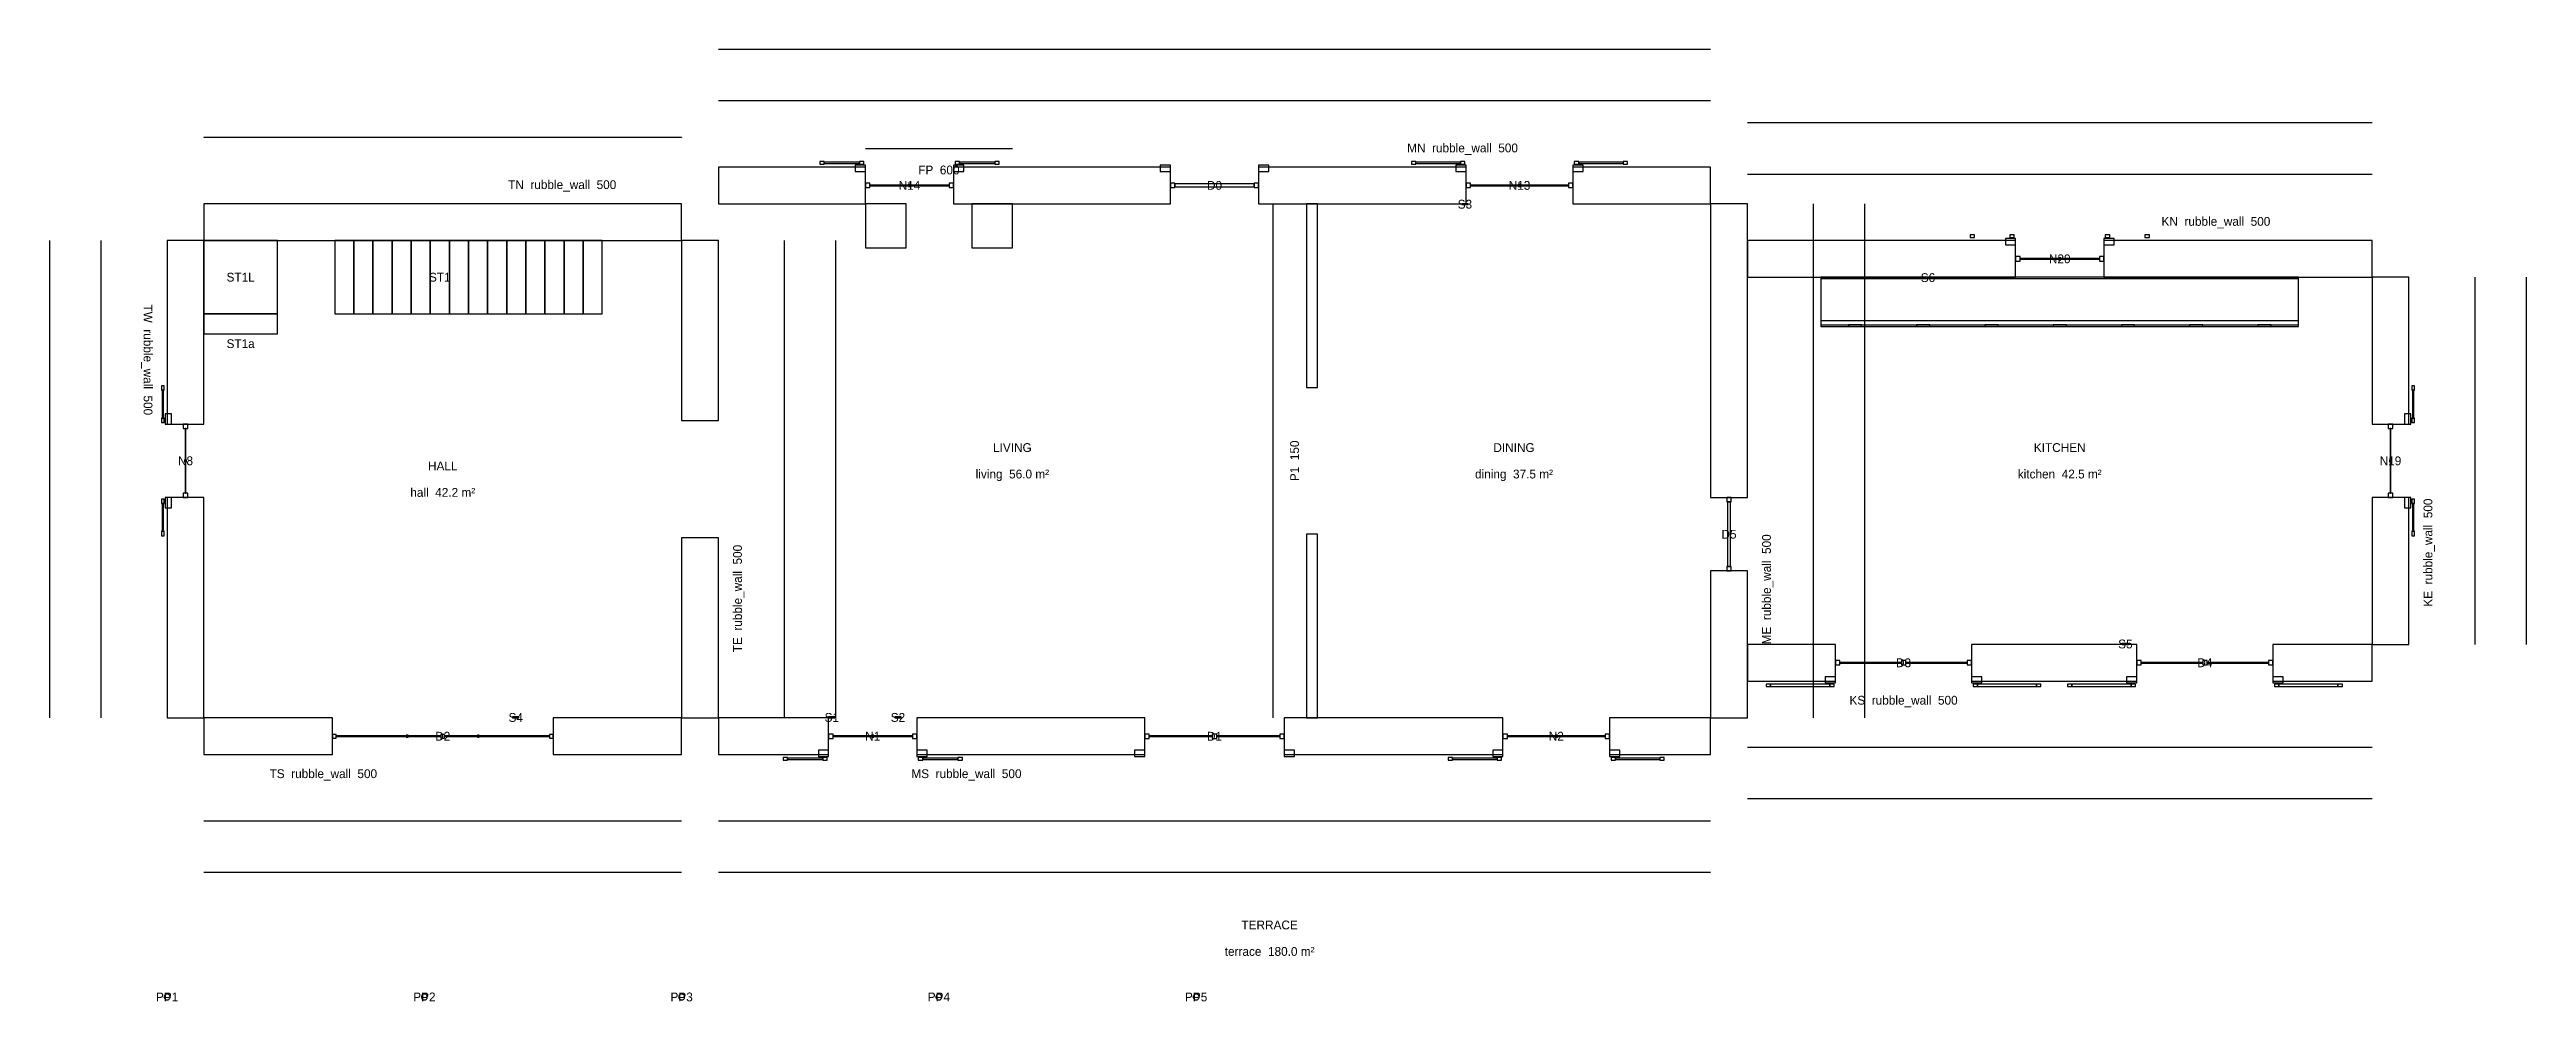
# Model space of a CAD drawing. Header units: millimetres. Extents: x -1600 to 32100, y -3362 to 9600.
import ezdxf
from ezdxf.enums import TextEntityAlignment as Align

# ---------------------------------------------------------------- set-up
doc = ezdxf.new("R2010")
doc.units = ezdxf.units.MM
for name, color, linetype in [('BELOW', 9, 'Continuous'), ('DIMS', 3, 'Continuous'), ('JOINERY', 8, 'Continuous'), ('OPENINGS', 4, 'Continuous'), ('TEXT', 2, 'Continuous'), ('WALLS', 7, 'Continuous')]:
    doc.layers.add(name, color=color, linetype=linetype)
doc.styles.add('OpenSansCondensed-Light', font='OpenSansCondensed-Light.ttf')
doc.dimstyles.new('EZDXF', dxfattribs={"dimtxt": 0.25, "dimasz": 0.175, "dimexe": 0.375, "dimexo": 0.125, "dimgap": 0.1, "dimtad": 1, "dimlfac": 100, "dimzin": 12, "dimdsep": 46, "dimtxsty": 'OpenSansCondensed-Light', "dimblk": 'ARCHTICK', "dimcen": 2.5, "dimazin": 3, "dimtfac": 0.5, "dimtmove": 2, "dimatfit": 3})

# ---------------------------------------------------------------- blocks, each defined once
blk = doc.blocks.new('_ARCHTICK')
at = {"color": 0, "linetype": 'BYBLOCK', "const_width": 0.15}
blk.add_lwpolyline([(-0.5, -0.5), (0.5, 0.5)], dxfattribs=at)

msp = doc.modelspace()

# ---------------------------------------------------------------- linework, layer by layer
at = {"layer": 'BELOW'}
for points in [[(17614, 7488), (17700, 7488), (17700, 7500), (17614, 7500)], [(500, 7000), (500, 6000), (1500, 6000), (1500, 7000)], [(22500, 5850), (29000, 5850), (29000, 6500), (22500, 6500)], [(22500, 5910), (29000, 5910), (29000, 6500), (22500, 6500)], [(22500, 5830), (29000, 5830), (29000, 6500), (22500, 6500)], [(22500, 6480), (29000, 6480), (29000, 6500), (22500, 6500)], [(23914, 6488), (24000, 6488), (24000, 6500), (23914, 6500)], [(500, 6000), (500, 5730), (1500, 5730), (1500, 6000)], [(22874.28571, 5830), (23054.28571, 5830), (23054.28571, 5850), (22874.28571, 5850)], [(23802.85714, 5830), (23982.85714, 5830), (23982.85714, 5850), (23802.85714, 5850)], [(24731.42857, 5830), (24911.42857, 5830), (24911.42857, 5850), (24731.42857, 5850)], [(25660, 5830), (25840, 5830), (25840, 5850), (25660, 5850)], [(26588.57143, 5830), (26768.57143, 5830), (26768.57143, 5850), (26588.57143, 5850)], [(27517.14286, 5830), (27697.14286, 5830), (27697.14286, 5850), (27517.14286, 5850)], [(28445.71429, 5830), (28625.71429, 5830), (28625.71429, 5850), (28445.71429, 5850)], [(26686, 1512), (26600, 1512), (26600, 1500), (26686, 1500)], [(4786, 512), (4700, 512), (4700, 500), (4786, 500)], [(9086, 512), (9000, 512), (9000, 500), (9086, 500)], [(9986, 512), (9900, 512), (9900, 500), (9986, 500)]]:
    msp.add_lwpolyline(points, close=True, dxfattribs=at)
at = {"layer": 'JOINERY'}
for points in [[(8880, 8040), (8940, 8040), (8940, 8075), (8880, 8075)], [(8940, 8049), (9420, 8049), (9420, 8067), (8940, 8067)], [(9360, 7940), (9500, 7940), (9500, 8025), (9360, 8025)], [(9420, 8040), (9480, 8040), (9480, 8075), (9420, 8075)], [(10700, 7940), (10840, 7940), (10840, 8025), (10700, 8025)], [(10720, 8040), (10780, 8040), (10780, 8075), (10720, 8075)], [(10780, 8049), (11260, 8049), (11260, 8067), (10780, 8067)], [(11260, 8040), (11320, 8040), (11320, 8075), (11260, 8075)], [(13510, 7940), (13650, 7940), (13650, 8025), (13510, 8025)], [(14850, 7940), (14990, 7940), (14990, 8025), (14850, 8025)], [(16930, 8040), (16990, 8040), (16990, 8075), (16930, 8075)], [(16990, 8049), (17595, 8049), (17595, 8067), (16990, 8067)], [(17535, 7940), (17675, 7940), (17675, 8025), (17535, 8025)], [(17595, 8040), (17655, 8040), (17655, 8075), (17595, 8075)], [(19125, 7940), (19265, 7940), (19265, 8025), (19125, 8025)], [(19145, 8040), (19205, 8040), (19205, 8075), (19145, 8075)], [(19205, 8049), (19810, 8049), (19810, 8067), (19205, 8067)], [(19810, 8040), (19870, 8040), (19870, 8075), (19810, 8075)], [(2540, 7000), (2280, 7000), (2280, 6000), (2540, 6000)], [(2800, 7000), (2540, 7000), (2540, 6000), (2800, 6000)], [(3060, 7000), (2800, 7000), (2800, 6000), (3060, 6000)], [(3320, 7000), (3060, 7000), (3060, 6000), (3320, 6000)], [(3580, 7000), (3320, 7000), (3320, 6000), (3580, 6000)], [(3840, 7000), (3580, 7000), (3580, 6000), (3840, 6000)], [(4100, 7000), (3840, 7000), (3840, 6000), (4100, 6000)], [(4360, 7000), (4100, 7000), (4100, 6000), (4360, 6000)], [(4620, 7000), (4360, 7000), (4360, 6000), (4620, 6000)], [(4880, 7000), (4620, 7000), (4620, 6000), (4880, 6000)], [(5140, 7000), (4880, 7000), (4880, 6000), (5140, 6000)], [(5400, 7000), (5140, 7000), (5140, 6000), (5400, 6000)], [(5660, 7000), (5400, 7000), (5400, 6000), (5660, 6000)], [(5920, 7000), (5660, 7000), (5660, 6000), (5920, 6000)], [(24530, 7040), (24590, 7040), (24590, 7075), (24530, 7075)], [(25010, 6940), (25150, 6940), (25150, 7025), (25010, 7025)], [(25070, 7040), (25130, 7040), (25130, 7075), (25070, 7075)], [(26350, 6940), (26490, 6940), (26490, 7025), (26350, 7025)], [(26370, 7040), (26430, 7040), (26430, 7075), (26370, 7075)], [(26910, 7040), (26970, 7040), (26970, 7075), (26910, 7075)], [(-40, 4960), (-40, 5020), (-75, 5020), (-75, 4960)], [(-49, 4580), (-49, 4960), (-67, 4960), (-67, 4580)], [(30540, 5020), (30540, 4960), (30575, 4960), (30575, 5020)], [(30549, 4960), (30549, 4580), (30567, 4580), (30567, 4960)], [(-40, 4520), (-40, 4580), (-75, 4580), (-75, 4520)], [(60, 4500), (60, 4640), (-25, 4640), (-25, 4500)], [(30440, 4640), (30440, 4500), (30525, 4500), (30525, 4640)], [(30540, 4580), (30540, 4520), (30575, 4520), (30575, 4580)], [(-40, 3420), (-40, 3480), (-75, 3480), (-75, 3420)], [(-49, 3040), (-49, 3420), (-67, 3420), (-67, 3040)], [(60, 3360), (60, 3500), (-25, 3500), (-25, 3360)], [(30440, 3500), (30440, 3360), (30525, 3360), (30525, 3500)], [(30540, 3480), (30540, 3420), (30575, 3420), (30575, 3480)], [(30549, 3420), (30549, 3040), (30567, 3040), (30567, 3420)], [(-40, 2980), (-40, 3040), (-75, 3040), (-75, 2980)], [(30540, 3040), (30540, 2980), (30575, 2980), (30575, 3040)], [(22700, 1060), (22560, 1060), (22560, 975), (22700, 975)], [(24690, 1060), (24550, 1060), (24550, 975), (24690, 975)], [(26800, 1060), (26660, 1060), (26660, 975), (26800, 975)], [(28790, 1060), (28650, 1060), (28650, 975), (28790, 975)], [(21815, 960), (21755, 960), (21755, 925), (21815, 925)], [(22620, 960), (21815, 960), (21815, 925), (22620, 925)], [(22680, 960), (22620, 960), (22620, 925), (22680, 925)], [(24630, 960), (24570, 960), (24570, 925), (24630, 925)], [(25435, 960), (24630, 960), (24630, 925), (25435, 925)], [(25495, 960), (25435, 960), (25435, 925), (25495, 925)], [(25915, 960), (25855, 960), (25855, 925), (25915, 925)], [(26720, 960), (25915, 960), (25915, 925), (26720, 925)], [(26780, 960), (26720, 960), (26720, 925), (26780, 925)], [(28730, 960), (28670, 960), (28670, 925), (28730, 925)], [(29535, 960), (28730, 960), (28730, 925), (29535, 925)], [(29595, 960), (29535, 960), (29535, 925), (29595, 925)], [(9000, 60), (8860, 60), (8860, -25), (9000, -25)], [(10340, 60), (10200, 60), (10200, -25), (10340, -25)], [(13300, 60), (13160, 60), (13160, -25), (13300, -25)], [(15340, 60), (15200, 60), (15200, -25), (15340, -25)], [(18175, 60), (18035, 60), (18035, -25), (18175, -25)], [(19765, 60), (19625, 60), (19625, -25), (19765, -25)], [(8440, -40), (8380, -40), (8380, -75), (8440, -75)], [(8920, -49), (8440, -49), (8440, -67), (8920, -67)], [(8980, -40), (8920, -40), (8920, -75), (8980, -75)], [(10280, -40), (10220, -40), (10220, -75), (10280, -75)], [(10760, -49), (10280, -49), (10280, -67), (10760, -67)], [(10820, -40), (10760, -40), (10760, -75), (10820, -75)], [(17490, -40), (17430, -40), (17430, -75), (17490, -75)], [(18095, -49), (17490, -49), (17490, -67), (18095, -67)], [(18155, -40), (18095, -40), (18095, -75), (18155, -75)], [(19705, -40), (19645, -40), (19645, -75), (19705, -75)], [(20310, -49), (19705, -49), (19705, -67), (20310, -67)], [(20370, -40), (20310, -40), (20310, -75), (20370, -75)], [(40, -3300), (39.23141, -3292.19639), (36.95518, -3284.69266), (33.25878, -3277.77719), (28.28427, -3271.71573), (22.22281, -3266.74122), (15.30734, -3263.04482), (7.80361, -3260.76859), (0, -3260), (-7.80361, -3260.76859), (-15.30734, -3263.04482), (-22.22281, -3266.74122), (-28.28427, -3271.71573), (-33.25878, -3277.77719), (-36.95518, -3284.69266), (-39.23141, -3292.19639), (-40, -3300), (-39.23141, -3307.80361), (-36.95518, -3315.30734), (-33.25878, -3322.22281), (-28.28427, -3328.28427), (-22.22281, -3333.25878), (-15.30734, -3336.95518), (-7.80361, -3339.23141), (0, -3340), (7.80361, -3339.23141), (15.30734, -3336.95518), (22.22281, -3333.25878), (28.28427, -3328.28427), (33.25878, -3322.22281), (36.95518, -3315.30734), (39.23141, -3307.80361)], [(3540, -3300), (3539.23141, -3292.19639), (3536.95518, -3284.69266), (3533.25878, -3277.77719), (3528.28427, -3271.71573), (3522.22281, -3266.74122), (3515.30734, -3263.04482), (3507.80361, -3260.76859), (3500, -3260), (3492.19639, -3260.76859), (3484.69266, -3263.04482), (3477.77719, -3266.74122), (3471.71573, -3271.71573), (3466.74122, -3277.77719), (3463.04482, -3284.69266), (3460.76859, -3292.19639), (3460, -3300), (3460.76859, -3307.80361), (3463.04482, -3315.30734), (3466.74122, -3322.22281), (3471.71573, -3328.28427), (3477.77719, -3333.25878), (3484.69266, -3336.95518), (3492.19639, -3339.23141), (3500, -3340), (3507.80361, -3339.23141), (3515.30734, -3336.95518), (3522.22281, -3333.25878), (3528.28427, -3328.28427), (3533.25878, -3322.22281), (3536.95518, -3315.30734), (3539.23141, -3307.80361)], [(7040, -3300), (7039.23141, -3292.19639), (7036.95518, -3284.69266), (7033.25878, -3277.77719), (7028.28427, -3271.71573), (7022.22281, -3266.74122), (7015.30734, -3263.04482), (7007.80361, -3260.76859), (7000, -3260), (6992.19639, -3260.76859), (6984.69266, -3263.04482), (6977.77719, -3266.74122), (6971.71573, -3271.71573), (6966.74122, -3277.77719), (6963.04482, -3284.69266), (6960.76859, -3292.19639), (6960, -3300), (6960.76859, -3307.80361), (6963.04482, -3315.30734), (6966.74122, -3322.22281), (6971.71573, -3328.28427), (6977.77719, -3333.25878), (6984.69266, -3336.95518), (6992.19639, -3339.23141), (7000, -3340), (7007.80361, -3339.23141), (7015.30734, -3336.95518), (7022.22281, -3333.25878), (7028.28427, -3328.28427), (7033.25878, -3322.22281), (7036.95518, -3315.30734), (7039.23141, -3307.80361)], [(10540, -3300), (10539.23141, -3292.19639), (10536.95518, -3284.69266), (10533.25878, -3277.77719), (10528.28427, -3271.71573), (10522.22281, -3266.74122), (10515.30734, -3263.04482), (10507.80361, -3260.76859), (10500, -3260), (10492.19639, -3260.76859), (10484.69266, -3263.04482), (10477.77719, -3266.74122), (10471.71573, -3271.71573), (10466.74122, -3277.77719), (10463.04482, -3284.69266), (10460.76859, -3292.19639), (10460, -3300), (10460.76859, -3307.80361), (10463.04482, -3315.30734), (10466.74122, -3322.22281), (10471.71573, -3328.28427), (10477.77719, -3333.25878), (10484.69266, -3336.95518), (10492.19639, -3339.23141), (10500, -3340), (10507.80361, -3339.23141), (10515.30734, -3336.95518), (10522.22281, -3333.25878), (10528.28427, -3328.28427), (10533.25878, -3322.22281), (10536.95518, -3315.30734), (10539.23141, -3307.80361)], [(14040, -3300), (14039.23141, -3292.19639), (14036.95518, -3284.69266), (14033.25878, -3277.77719), (14028.28427, -3271.71573), (14022.22281, -3266.74122), (14015.30734, -3263.04482), (14007.80361, -3260.76859), (14000, -3260), (13992.19639, -3260.76859), (13984.69266, -3263.04482), (13977.77719, -3266.74122), (13971.71573, -3271.71573), (13966.74122, -3277.77719), (13963.04482, -3284.69266), (13960.76859, -3292.19639), (13960, -3300), (13960.76859, -3307.80361), (13963.04482, -3315.30734), (13966.74122, -3322.22281), (13971.71573, -3328.28427), (13977.77719, -3333.25878), (13984.69266, -3336.95518), (13992.19639, -3339.23141), (14000, -3340), (14007.80361, -3339.23141), (14015.30734, -3336.95518), (14022.22281, -3333.25878), (14028.28427, -3328.28427), (14033.25878, -3322.22281), (14036.95518, -3315.30734), (14039.23141, -3307.80361)]]:
    msp.add_lwpolyline(points, close=True, dxfattribs=at)
at = {"layer": 'OPENINGS'}
for points in [[(9560, 7720), (9560, 7780), (9500, 7780), (9500, 7720)], [(9560, 7745), (10640, 7745), (10640, 7755), (9560, 7755)], [(10085, 7735), (10115, 7735), (10115, 7765), (10085, 7765)], [(10640, 7720), (10700, 7720), (10700, 7780), (10640, 7780)], [(13650, 7780), (13650, 7720), (13710, 7720), (13710, 7780)], [(13710, 7730), (14790, 7730), (14790, 7770), (13710, 7770)], [(14790, 7720), (14850, 7720), (14850, 7780), (14790, 7780)], [(17735, 7720), (17735, 7780), (17675, 7780), (17675, 7720)], [(17735, 7745), (19065, 7745), (19065, 7755), (17735, 7755)], [(18385, 7735), (18415, 7735), (18415, 7765), (18385, 7765)], [(19065, 7720), (19125, 7720), (19125, 7780), (19065, 7780)], [(25210, 6720), (25210, 6780), (25150, 6780), (25150, 6720)], [(25210, 6745), (26290, 6745), (26290, 6755), (25210, 6755)], [(25735, 6735), (25765, 6735), (25765, 6765), (25735, 6765)], [(26290, 6720), (26350, 6720), (26350, 6780), (26290, 6780)], [(280, 4440), (280, 4500), (220, 4500), (220, 4440)], [(255, 3560), (255, 4440), (245, 4440), (245, 3560)], [(30220, 4440), (30280, 4440), (30280, 4500), (30220, 4500)], [(30245, 4440), (30245, 3560), (30255, 3560), (30255, 4440)], [(265, 3985), (265, 4015), (235, 4015), (235, 3985)], [(30235, 4015), (30235, 3985), (30265, 3985), (30265, 4015)], [(280, 3560), (220, 3560), (220, 3500), (280, 3500)], [(21280, 3500), (21220, 3500), (21220, 3440), (21280, 3440)], [(21230, 3440), (21230, 2560), (21270, 2560), (21270, 3440)], [(30220, 3560), (30220, 3500), (30280, 3500), (30280, 3560)], [(21220, 2560), (21220, 2500), (21280, 2500), (21280, 2560)], [(22760, 1280), (22700, 1280), (22700, 1220), (22760, 1220)], [(23595, 1255), (22760, 1255), (22760, 1245), (23595, 1245)], [(23595, 1280), (23595, 1220), (23655, 1220), (23655, 1280)], [(24490, 1255), (23655, 1255), (23655, 1245), (24490, 1245)], [(24490, 1280), (24490, 1220), (24550, 1220), (24550, 1280)], [(26860, 1280), (26800, 1280), (26800, 1220), (26860, 1220)], [(27695, 1255), (26860, 1255), (26860, 1245), (27695, 1245)], [(27695, 1280), (27695, 1220), (27755, 1220), (27755, 1280)], [(28590, 1255), (27755, 1255), (27755, 1245), (28590, 1245)], [(28590, 1280), (28590, 1220), (28650, 1220), (28650, 1280)], [(2300, 275), (2250, 275), (2250, 225), (2300, 225)], [(3725, 255), (2300, 255), (2300, 245), (3725, 245)], [(3279.16667, 262.5), (3254.16667, 262.5), (3254.16667, 237.5), (3279.16667, 237.5)], [(3725, 275), (3725, 225), (3775, 225), (3775, 275)], [(5200, 255), (3775, 255), (3775, 245), (5200, 245)], [(4220.83333, 262.5), (4220.83333, 237.5), (4245.83333, 237.5), (4245.83333, 262.5)], [(5200, 275), (5200, 225), (5250, 225), (5250, 275)], [(9060, 280), (9000, 280), (9000, 220), (9060, 220)], [(10140, 255), (9060, 255), (9060, 245), (10140, 245)], [(9615, 265), (9585, 265), (9585, 235), (9615, 235)], [(10140, 280), (10140, 220), (10200, 220), (10200, 280)], [(13360, 280), (13300, 280), (13300, 220), (13360, 220)], [(14220, 255), (13360, 255), (13360, 245), (14220, 245)], [(14280, 220), (14280, 280), (14220, 280), (14220, 220)], [(15140, 255), (14280, 255), (14280, 245), (15140, 245)], [(15200, 220), (15200, 280), (15140, 280), (15140, 220)], [(18235, 280), (18175, 280), (18175, 220), (18235, 220)], [(19565, 255), (18235, 255), (18235, 245), (19565, 245)], [(18915, 265), (18885, 265), (18885, 235), (18915, 235)], [(19565, 280), (19565, 220), (19625, 220), (19625, 280)]]:
    msp.add_lwpolyline(points, close=True, dxfattribs=at)
at = {"layer": 'WALLS'}
for points in [[(9500, 7500), (9500, 8000), (7500, 8000), (7500, 7500)], [(13650, 7500), (13650, 8000), (10700, 8000), (10700, 7500)], [(17675, 7500), (17675, 8000), (14850, 8000), (14850, 7500)], [(19125, 7500), (21000, 7500), (21000, 8000), (19125, 8000)], [(500, 7000), (7000, 7000), (7000, 7500), (500, 7500)], [(10052.7864, 7500), (9500, 7500), (9500, 6900), (10052.7864, 6900)], [(10947.2136, 7500), (10947.2136, 6900), (11500, 6900), (11500, 7500)], [(15500, 5000), (15650, 5000), (15650, 7500), (15500, 7500)], [(21000, 3500), (21500, 3500), (21500, 7500), (21000, 7500)], [(500, 4500), (500, 7000), (0, 7000), (0, 4500)], [(7000, 4550), (7500, 4550), (7500, 7000), (7000, 7000)], [(25150, 6500), (25150, 7000), (21500, 7000), (21500, 6500)], [(26350, 6500), (30000, 6500), (30000, 7000), (26350, 7000)], [(30000, 4500), (30500, 4500), (30500, 6500), (30000, 6500)], [(500, 3500), (0, 3500), (0, 500), (500, 500)], [(30000, 3500), (30000, 1500), (30500, 1500), (30500, 3500)], [(7000, 2950), (7000, 500), (7500, 500), (7500, 2950)], [(15500, 3000), (15500, 500), (15650, 500), (15650, 3000)], [(21000, 2500), (21000, 500), (21500, 500), (21500, 2500)], [(22700, 1500), (21500, 1500), (21500, 1000), (22700, 1000)], [(24550, 1500), (24550, 1000), (26800, 1000), (26800, 1500)], [(28650, 1500), (28650, 1000), (30000, 1000), (30000, 1500)], [(2250, 500), (500, 500), (500, 0), (2250, 0)], [(5250, 500), (5250, 0), (7000, 0), (7000, 500)], [(9000, 500), (7500, 500), (7500, 0), (9000, 0)], [(10200, 500), (10200, 0), (13300, 0), (13300, 500)], [(15200, 500), (15200, 0), (18175, 0), (18175, 500)], [(19625, 500), (19625, 0), (21000, 0), (21000, 500)]]:
    msp.add_lwpolyline(points, close=True, dxfattribs=at)

# ---------------------------------------------------------------- texts
at = {"layer": 'TEXT'}
for s, p in [('MN  rubble_wall  500', (17625, 8260)), ('TN  rubble_wall  500', (5375, 7760)), ('N14', (10100, 7750)), ('FP  600', (10500, 7960)), ('D0', (14250, 7750)), ('N13', (18400, 7750)), ('S3', (17657, 7494)), ('KN  rubble_wall  500', (27875, 7260)), ('N20', (25750, 6750)), ('ST1L', (1000, 6500)), ('ST1', (3710, 6500)), ('S6', (23957, 6494)), ('ST1a', (1000, 5595)), ('N8', (250, 4000)), ('LIVING', (11500, 4180)), ('DINING', (18325, 4180)), ('KITCHEN', (25750, 4180)), ('N19', (30250, 4000)), ('HALL', (3750, 3930)), ('living  56.0 m²', (11500, 3820)), ('dining  37.5 m²', (18325, 3820)), ('kitchen  42.5 m²', (25750, 3820)), ('hall  42.2 m²', (3750, 3570)), ('D5', (21250, 3000)), ('S5', (26643, 1506)), ('D3', (23625, 1250)), ('D4', (27725, 1250)), ('KS  rubble_wall  500', (23625, 740)), ('S4', (4743, 506)), ('S1', (9043, 506)), ('S2', (9943, 506)), ('D2', (3750, 250)), ('N1', (9600, 250)), ('D1', (14250, 250)), ('N2', (18900, 250)), ('TS  rubble_wall  500', (2125, -260)), ('MS  rubble_wall  500', (10875, -260)), ('TERRACE', (15000, -2320)), ('terrace  180.0 m²', (15000, -2680)), ('PP1', (0, -3300)), ('PP2', (3500, -3300)), ('PP3', (7000, -3300)), ('PP4', (10500, -3300)), ('PP5', (14000, -3300))]:
    msp.add_text(s, height=120, dxfattribs=at).set_placement(p, align=Align.MIDDLE_CENTER)
for s, rotation, p in [('TW  rubble_wall  500', -90, (-260, 5375)), ('P1  150', 90, (15340, 4000)), ('KE  rubble_wall  500', 90, (30760, 2750)), ('TE  rubble_wall  500', 90, (7760, 2125)), ('ME  rubble_wall  500', 90, (21760, 2250))]:
    msp.add_text(s, height=120, rotation=rotation, dxfattribs=at).set_placement(p, align=Align.MIDDLE_CENTER)

# ---------------------------------------------------------------- dimensions: what is measured, and where the dimension line sits
at = {"layer": 'DIMS'}
for base, p1, p2, angle in [((21000, 9600), (21000, 9600), (7500, 9600), 180), ((9500, 8900), (9500, 8900), (7500, 8900), 180), ((10700, 8900), (10700, 8900), (9500, 8900), 180), ((13650, 8900), (13650, 8900), (10700, 8900), 180), ((14850, 8900), (14850, 8900), (13650, 8900), 180), ((17675, 8900), (17675, 8900), (14850, 8900), 180), ((19125, 8900), (19125, 8900), (17675, 8900), 180), ((21000, 8900), (21000, 8900), (19125, 8900), 180), ((30000, 8600), (30000, 8600), (21500, 8600), 180), ((7000, 8400), (7000, 8400), (500, 8400), 180), ((25150, 7900), (25150, 7900), (21500, 7900), 180), ((26350, 7900), (26350, 7900), (25150, 7900), 180), ((30000, 7900), (30000, 7900), (26350, 7900), 180), ((15050, 5000), (15050, 5000), (15050, 7500), 90), ((22400, 3500), (22400, 3500), (22400, 7500), 90), ((23100, 500), (23100, 500), (23100, 7500), 90), ((-1600, 7000), (-1600, 7000), (-1600, 500), 270), ((-900, 7000), (-900, 7000), (-900, 4500), 270), ((8400, 4550), (8400, 4550), (8400, 7000), 90), ((9100, 500), (9100, 500), (9100, 7000), 90), ((31400, 4500), (31400, 4500), (31400, 6500), 90), ((32100, 1500), (32100, 1500), (32100, 6500), 90), ((15050, 3000), (15050, 3000), (15050, 5000), 90), ((-900, 4500), (-900, 4500), (-900, 3500), 270), ((8400, 2950), (8400, 2950), (8400, 4550), 90), ((31400, 3500), (31400, 3500), (31400, 4500), 90), ((-900, 3500), (-900, 3500), (-900, 500), 270), ((22400, 2500), (22400, 2500), (22400, 3500), 90), ((31400, 1500), (31400, 1500), (31400, 3500), 90), ((8400, 500), (8400, 500), (8400, 2950), 90), ((15050, 500), (15050, 500), (15050, 3000), 90), ((22400, 500), (22400, 500), (22400, 2500), 90)]:
    msp.add_linear_dim(base=base, p1=p1, p2=p2, angle=angle, dimstyle='EZDXF', dxfattribs=at).render()
for base, p1, p2 in [((9500, 8250), (9500, 8250), (9900, 8250)), ((9900, 8250), (9900, 8250), (11100, 8250)), ((11100, 8250), (11100, 8250), (11500, 8250)), ((21500, 100), (21500, 100), (22700, 100)), ((22700, 100), (22700, 100), (24550, 100)), ((24550, 100), (24550, 100), (26800, 100)), ((26800, 100), (26800, 100), (28650, 100)), ((28650, 100), (28650, 100), (30000, 100)), ((21500, -600), (21500, -600), (30000, -600)), ((500, -900), (500, -900), (2250, -900)), ((2250, -900), (2250, -900), (5250, -900)), ((5250, -900), (5250, -900), (7000, -900)), ((7500, -900), (7500, -900), (9000, -900)), ((9000, -900), (9000, -900), (10200, -900)), ((10200, -900), (10200, -900), (13300, -900)), ((13300, -900), (13300, -900), (15200, -900)), ((15200, -900), (15200, -900), (18175, -900)), ((18175, -900), (18175, -900), (19625, -900)), ((19625, -900), (19625, -900), (21000, -900)), ((500, -1600), (500, -1600), (7000, -1600)), ((7500, -1600), (7500, -1600), (21000, -1600))]:
    msp.add_linear_dim(base=base, p1=p1, p2=p2, dimstyle='EZDXF', dxfattribs=at).render()

doc.saveas('drawing.dxf')
